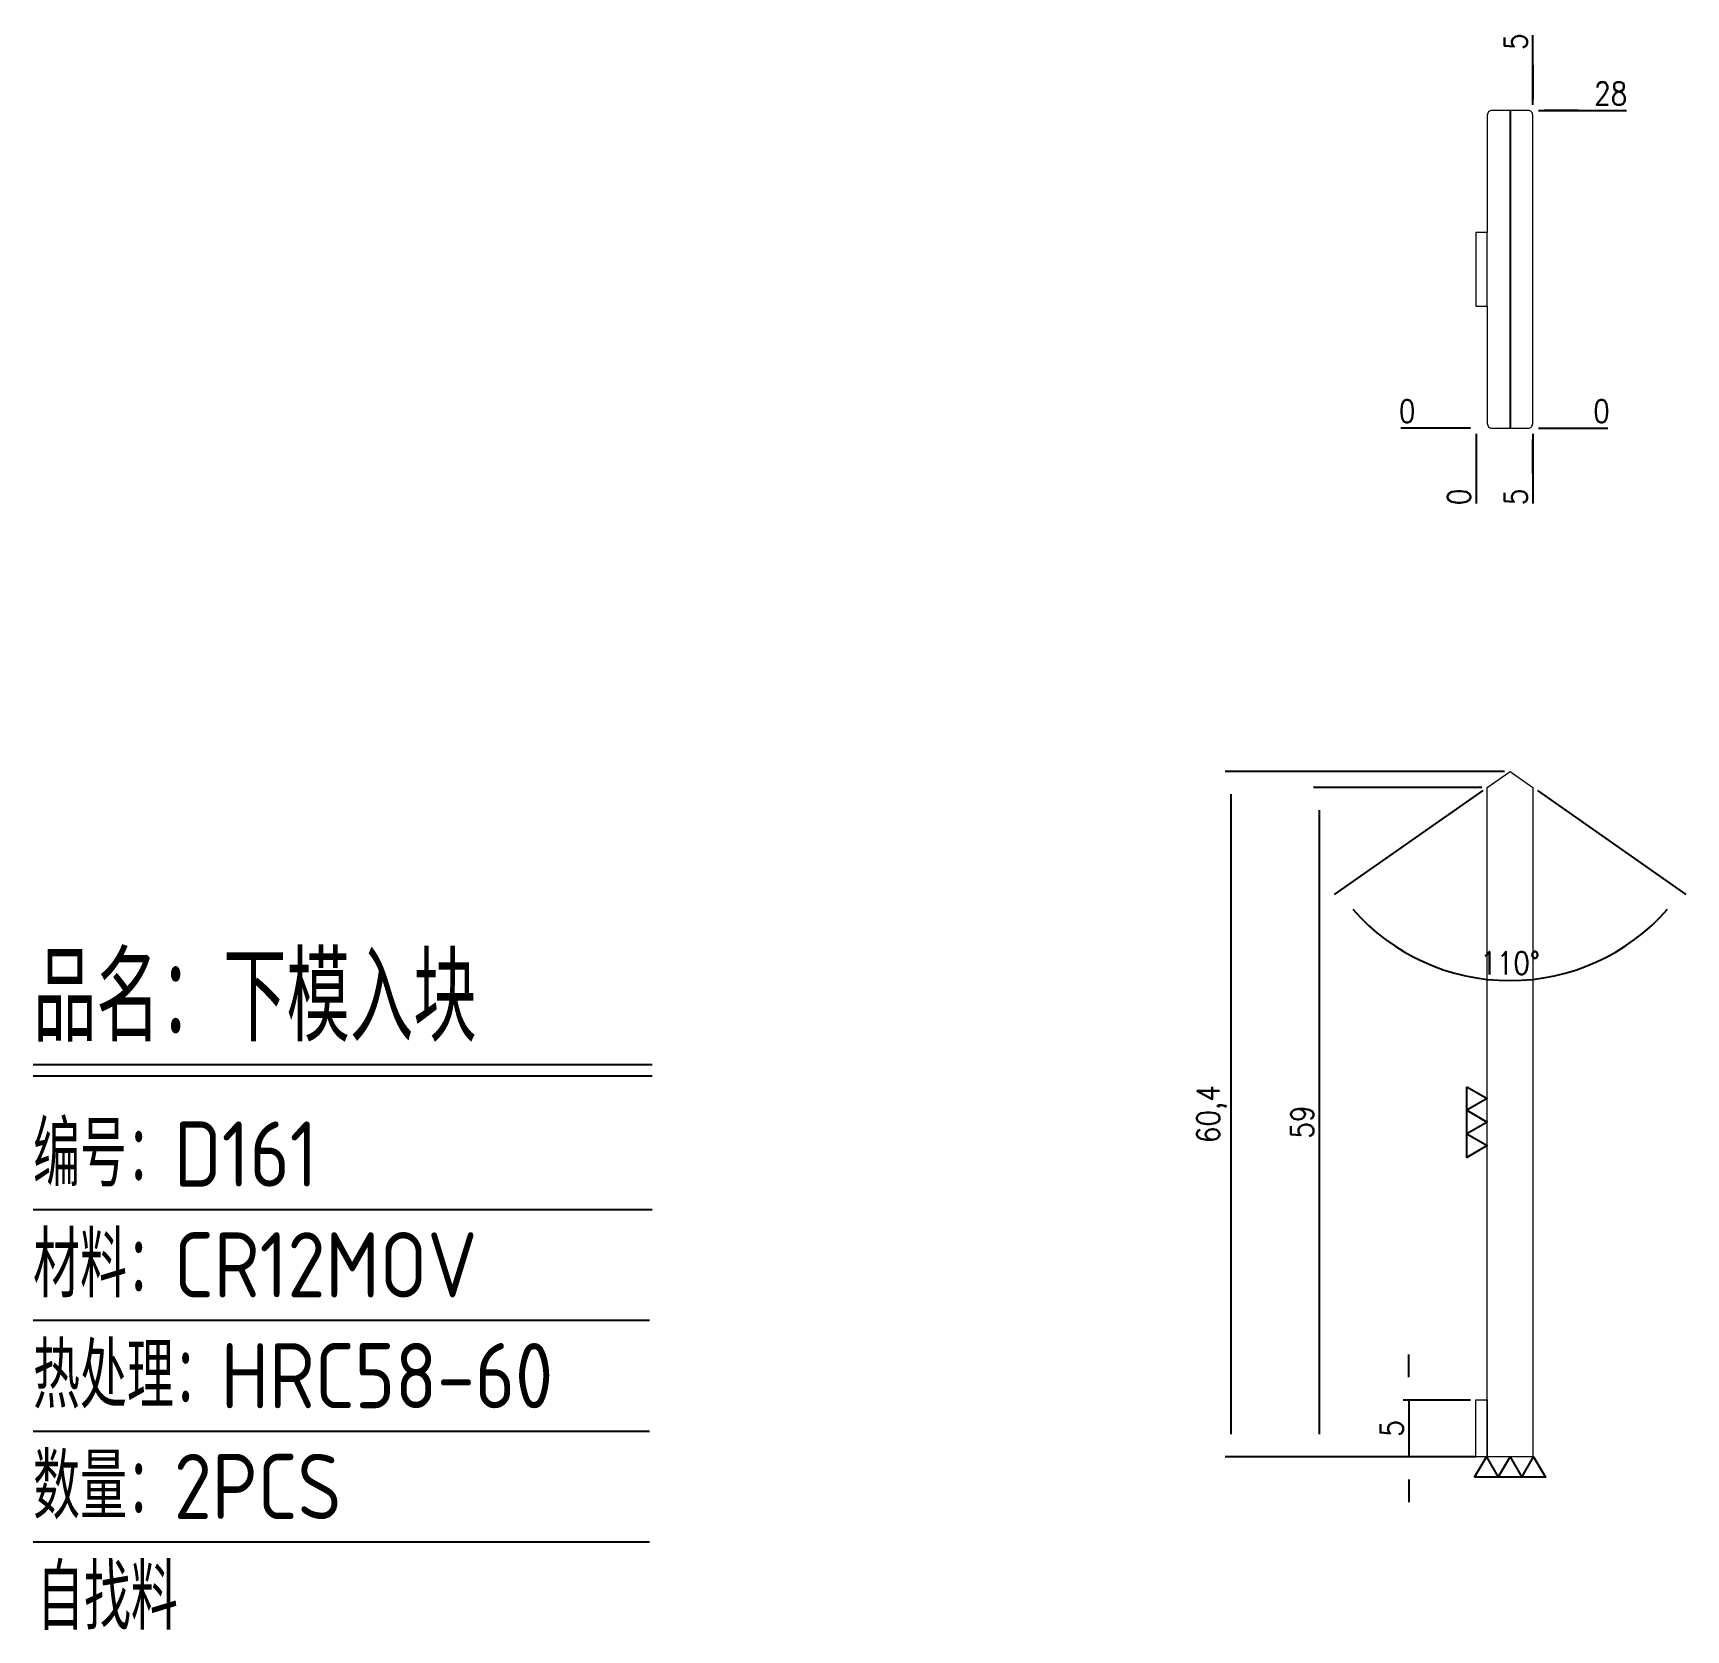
# Model space of a CAD drawing. Header units: millimetres. Extents: x 121138 to 121284, y -8003 to -7862.
import ezdxf

# ---------------------------------------------------------------- set-up
doc = ezdxf.new("R2010")
doc.units = ezdxf.units.MM
for name, color, linetype in [('2', 2, 'Continuous'), ('DIM', 4, 'Continuous'), ('LB_P', 2, 'Continuous')]:
    doc.layers.add(name, color=color, linetype=linetype)
doc.styles.add('gbenor', font='gbenor.shx', dxfattribs={"bigfont": 'gbcbig.shx'})
doc.styles.get("Standard").update_dxf_attribs({"font": 'txt.shx', "width": 0.85, "bigfont": 'ctxt.shx'})
doc.dimstyles.new('T-2-WX', dxfattribs={"dimtxt": 2, "dimasz": 2, "dimexe": 0.5, "dimexo": 0.5, "dimgap": 0.5, "dimtad": 1, "dimtxsty": 'Standard', "dimblk": 'OPEN30', "dimcen": 0, "dimazin": 3, "dimtfac": 1, "dimtmove": 0, "dimatfit": 3, "dimldrblk": 'OPEN30', "dimlwd": -1, "dimlwe": -1})

# ---------------------------------------------------------------- blocks, each defined once
blk = doc.blocks.new('*D7579')
at = {"layer": 'Defpoints', "color": 0}
for p in [(121265.6, -7896.99), (121270.6, -7896.99), (121275.6, -7896.99)]:
    blk.add_point(p, dxfattribs=at)
at = {"layer": 'DIM', "color": 0, "linetype": 'Continuous'}
blk.add_line((121271.1, -7896.99), (121277.23, -7896.99), dxfattribs=at)
at = {"layer": 'DIM', "color": 0, "insert": (121276.66, -7895.49), "char_height": 2, "attachment_point": 5}
blk.add_mtext('0', dxfattribs=at)
blk = doc.blocks.new('_Open30')
blk = doc.blocks.new('*D7580')
at = {"layer": 'Defpoints', "color": 0}
for p in [(121270.6, -7868.99), (121275.6, -7868.99), (121265.6, -7896.99)]:
    blk.add_point(p, dxfattribs=at)
at = {"layer": 'DIM', "color": 0, "linetype": 'Continuous'}
for p, q in [((121271.1, -7868.99), (121274.6, -7868.99)), ((121274.6, -7868.99), (121271.6, -7868.99)), ((121271.6, -7868.99), (121278.85, -7868.99))]:
    blk.add_line(p, q, dxfattribs=at)
at = {"layer": 'DIM', "color": 0, "insert": (121277.47, -7867.49), "char_height": 2, "attachment_point": 5}
blk.add_mtext('28', dxfattribs=at)
blk = doc.blocks.new('*D7581')
at = {"layer": 'Defpoints', "color": 0}
for p in [(121260.6, -7896.99), (121265.6, -7896.99), (121265.6, -7896.99)]:
    blk.add_point(p, dxfattribs=at)
at = {"layer": 'DIM', "color": 0, "linetype": 'Continuous'}
blk.add_line((121265.1, -7896.99), (121258.96, -7896.99), dxfattribs=at)
at = {"layer": 'DIM', "color": 0, "insert": (121259.53, -7895.49), "char_height": 2, "attachment_point": 5}
blk.add_mtext('0', dxfattribs=at)
blk = doc.blocks.new('*D7582')
at = {"layer": 'Defpoints', "color": 0}
for p in [(121265.6, -7896.99), (121270.6, -7896.99), (121270.6, -7901.99)]:
    blk.add_point(p, dxfattribs=at)
at = {"layer": 'DIM', "color": 0, "linetype": 'Continuous'}
for p, q in [((121270.6, -7897.49), (121270.6, -7900.99)), ((121270.6, -7900.99), (121270.6, -7897.99)), ((121270.6, -7897.99), (121270.6, -7903.62))]:
    blk.add_line(p, q, dxfattribs=at)
at = {"layer": 'DIM', "color": 0, "insert": (121269.1, -7903.05), "char_height": 2, "attachment_point": 5, "rotation": 90}
blk.add_mtext('5', dxfattribs=at)
blk = doc.blocks.new('*D7583')
at = {"layer": 'Defpoints', "color": 0}
for p in [(121265.6, -7896.99), (121265.6, -7896.99), (121265.6, -7901.99)]:
    blk.add_point(p, dxfattribs=at)
at = {"layer": 'DIM', "color": 0, "linetype": 'Continuous'}
blk.add_line((121265.6, -7897.49), (121265.6, -7903.62), dxfattribs=at)
at = {"layer": 'DIM', "color": 0, "insert": (121264.1, -7903.05), "char_height": 2, "attachment_point": 5, "rotation": 90}
blk.add_mtext('0', dxfattribs=at)
blk = doc.blocks.new('*D7584')
at = {"layer": 'Defpoints', "color": 0}
for p in [(121270.6, -7863.99), (121270.6, -7868.99), (121265.6, -7896.99)]:
    blk.add_point(p, dxfattribs=at)
at = {"layer": 'DIM', "color": 0, "linetype": 'Continuous'}
for p, q in [((121270.6, -7867.99), (121270.6, -7862.35)), ((121270.6, -7868.49), (121270.6, -7864.99)), ((121270.6, -7864.99), (121270.6, -7867.99))]:
    blk.add_line(p, q, dxfattribs=at)
at = {"layer": 'DIM', "color": 0, "insert": (121269.1, -7862.92), "char_height": 2, "attachment_point": 5, "rotation": 90}
blk.add_mtext('5', dxfattribs=at)
blk = doc.blocks.new('*D7585')
at = {"layer": 'Defpoints', "color": 0}
for p in [(121268.6, -7927.26), (121244, -7987.66), (121265.6, -7987.66)]:
    blk.add_point(p, dxfattribs=at)
at = {"layer": 'DIM', "color": 0, "linetype": 'Continuous'}
for p, q in [((121268.1, -7927.26), (121243.5, -7927.26)), ((121244, -7929.26), (121244, -7985.66)), ((121265.1, -7987.66), (121243.5, -7987.66))]:
    blk.add_line(p, q, dxfattribs=at)
at = {"layer": 'DIM', "color": 0, "insert": (121242.31, -7957.46), "char_height": 2, "attachment_point": 5, "rotation": 90}
blk.add_mtext('60,4', dxfattribs=at)
blk = doc.blocks.new('*D7586')
at = {"layer": 'Defpoints', "color": 0}
for p in [(121265.6, -7982.66), (121259.68, -7987.66), (121265.6, -7987.66)]:
    blk.add_point(p, dxfattribs=at)
at = {"layer": 'DIM', "color": 0, "linetype": 'Continuous'}
for p, q in [((121259.68, -7980.66), (121259.68, -7978.66)), ((121265.1, -7982.66), (121259.18, -7982.66)), ((121259.68, -7982.66), (121259.68, -7987.66)), ((121265.1, -7987.66), (121259.18, -7987.66)), ((121259.68, -7989.66), (121259.68, -7991.66))]:
    blk.add_line(p, q, dxfattribs=at)
at = {"layer": 'DIM', "color": 0, "insert": (121258.18, -7985.16), "char_height": 2, "attachment_point": 5, "rotation": 90}
blk.add_mtext('5', dxfattribs=at)
blk = doc.blocks.new('*D7587')
at = {"layer": 'Defpoints', "color": 0}
for p in [(121268.6, -7927.26), (121268.6, -7927.26), (121266.6, -7928.66), (121270.6, -7928.66), (121262.8, -7944.75)]:
    blk.add_point(p, dxfattribs=at)
at = {"layer": 'DIM', "color": 0, "linetype": 'Continuous'}
for p, q in [((121266.19, -7928.94), (121253.09, -7938.11)), ((121271.01, -7928.94), (121284.1, -7938.11))]:
    blk.add_line(p, q, dxfattribs=at)
blk.add_arc((121268.6, -7927.26), 18.43, 221.2215, 318.7785, dxfattribs=at)
at = {"layer": 'DIM', "color": 0, "insert": (121268.6, -7944.14), "char_height": 2, "attachment_point": 5}
blk.add_mtext('110%%d', dxfattribs=at)
blk = doc.blocks.new('*D7588')
at = {"layer": 'Defpoints', "color": 0}
for p in [(121266.6, -7928.66), (121251.79, -7987.66), (121266.1, -7987.66)]:
    blk.add_point(p, dxfattribs=at)
at = {"layer": 'DIM', "color": 0, "linetype": 'Continuous'}
for p, q in [((121266.1, -7928.66), (121251.29, -7928.66)), ((121251.79, -7930.66), (121251.79, -7985.66)), ((121265.6, -7987.66), (121251.29, -7987.66))]:
    blk.add_line(p, q, dxfattribs=at)
at = {"layer": 'DIM', "color": 0, "insert": (121250.29, -7958.16), "char_height": 2, "attachment_point": 5, "rotation": 90}
blk.add_mtext('59', dxfattribs=at)

msp = doc.modelspace()

# ---------------------------------------------------------------- linework, layer by layer
at = {"layer": '2', "color": 4, "linetype": 'Continuous'}
for points in [[(121264.796, -7955.04), (121266.596, -7956.079), (121264.796, -7957.118), (121266.596, -7958.158), (121264.796, -7959.197), (121266.596, -7960.236), (121264.796, -7961.275), (121264.796, -7955.04)], [(121265.478, -7989.457), (121266.517, -7987.657), (121267.557, -7989.457), (121268.596, -7987.657), (121269.635, -7989.457), (121270.674, -7987.657), (121271.713, -7989.457), (121265.478, -7989.457)]]:
    msp.add_lwpolyline(points, close=True, dxfattribs=at)
at = {"layer": 'DIM', "color": 4, "linetype": 'Continuous', "lineweight": 25}
for p, q in [((121138.429, -7953.074), (121192.99, -7953.074)), ((121138.429, -7954.08), (121192.99, -7954.08)), ((121138.429, -7965.859), (121192.99, -7965.859)), ((121138.429, -7975.627), (121192.753, -7975.627)), ((121138.429, -7985.396), (121192.753, -7985.396)), ((121138.429, -7995.164), (121192.753, -7995.164))]:
    msp.add_line(p, q, dxfattribs=at)
at = {"layer": 'LB_P', "linetype": 'Continuous', "lineweight": 15}
msp.add_lwpolyline([(121266.596, -7879.737), (121265.596, -7879.737), (121265.596, -7886.237), (121266.596, -7886.237), (121266.596, -7896.587, 0.4142136), (121266.996, -7896.987), (121270.196, -7896.987, 0.4142136), (121270.596, -7896.587), (121270.596, -7869.387, 0.4142136), (121270.196, -7868.987), (121266.996, -7868.987, 0.4142136), (121266.596, -7869.387)], format="xyb", close=True, dxfattribs=at)
at = {"layer": 'LB_P', "linetype": 'Continuous'}
msp.add_lwpolyline([(121268.596, -7868.987), (121268.596, -7896.987)], dxfattribs=at)
at = {"layer": 'LB_P', "linetype": 'Continuous', "lineweight": 15}
msp.add_lwpolyline([(121266.596, -7886.237), (121266.596, -7879.737)], dxfattribs=at)
for points in [[(121266.596, -7928.658), (121268.596, -7927.257), (121270.596, -7928.658), (121270.596, -7987.657), (121266.596, -7987.657)], [(121265.596, -7987.657), (121265.596, -7982.657), (121266.596, -7982.657), (121266.596, -7987.657)]]:
    msp.add_lwpolyline(points, close=True, dxfattribs=at)

# ---------------------------------------------------------------- texts
at = {"layer": 'DIM', "color": 3, "linetype": 'Continuous', "lineweight": 25, "style": 'gbenor'}
for s, height, p in [('品名：下模入块', 7.7571, (121138.429, -7951.063)), ('编号：D161', 5.746, (121138.429, -7963.848)), ('材料：CR12MOV', 5.746, (121138.429, -7973.616)), ('热处理：HRC58-60', 5.74601, (121138.429, -7983.384)), ('数量：2PCS', 5.746, (121138.429, -7993.153)), ('自找料', 5.746, (121138.778, -8002.921))]:
    msp.add_text(s, height=height, dxfattribs=at).set_placement(p)

# ---------------------------------------------------------------- dimensions: what is measured, and where the dimension line sits
at = {"layer": 'DIM', "color": 4, "linetype": 'Continuous'}
for feature_location, offset, dtype, origin, picture, middle in [((121270.596, -7868.987), (0, 5), 1, (121265.596, -7896.987), '*D7584', (121269.096, -7862.92)), ((121270.596, -7868.987), (5, 0), 0, (121265.596, -7896.987), '*D7580', (121277.472, -7867.487)), ((121265.595746836, -7896.986668014), (-5, 0), 0, (121265.595746836, -7896.986668014), '*D7581', (121259.529080169, -7895.486668014)), ((121270.595746846, -7896.986668014), (5, 0), 0, (121265.595746836, -7896.986668014), '*D7579', (121276.662413513, -7895.486668014)), ((121265.595746836, -7896.986668014), (0, -5), 1, (121265.595746836, -7896.986668014), '*D7583', (121264.095746836, -7903.05333468)), ((121270.596, -7896.987), (0, -5), 1, (121265.596, -7896.987), '*D7582', (121269.096, -7903.053))]:
    dim = msp.add_ordinate_dim(feature_location=feature_location, offset=offset, dtype=dtype, origin=origin, dimstyle='T-2-WX', dxfattribs=at)
    dim.commit()
    dim.dimension.update_dxf_attribs({"geometry": picture, "text_midpoint": middle})
for base, p1, p2, picture, middle in [((121244.003, -7987.657), (121268.596, -7927.257), (121265.596, -7987.657), '*D7585', (121242.312, -7957.457)), ((121251.793, -7987.657), (121266.596, -7928.658), (121266.096, -7987.657), '*D7588', (121250.293, -7958.158)), ((121259.678, -7987.657), (121265.596, -7982.657), (121265.596, -7987.657), '*D7586', (121258.178, -7985.157))]:
    dim = msp.add_linear_dim(base=base, p1=p1, p2=p2, angle=90, dimstyle='T-2-WX', dxfattribs=at)
    dim.commit()
    dim.dimension.update_dxf_attribs({"geometry": picture, "text_midpoint": middle})
dim = msp.add_angular_dim_2l(base=(121262.7994, -7944.7498), line1=((121268.5957, -7927.2574), (121270.5957, -7928.6578)), line2=((121266.5957, -7928.6578), (121268.5957, -7927.2574)), dimstyle='T-2-WX', dxfattribs=at)
dim.commit()
dim.dimension.update_dxf_attribs({"geometry": '*D7587', "text_midpoint": (121268.5957, -7944.1375)})

doc.saveas('drawing.dxf')
